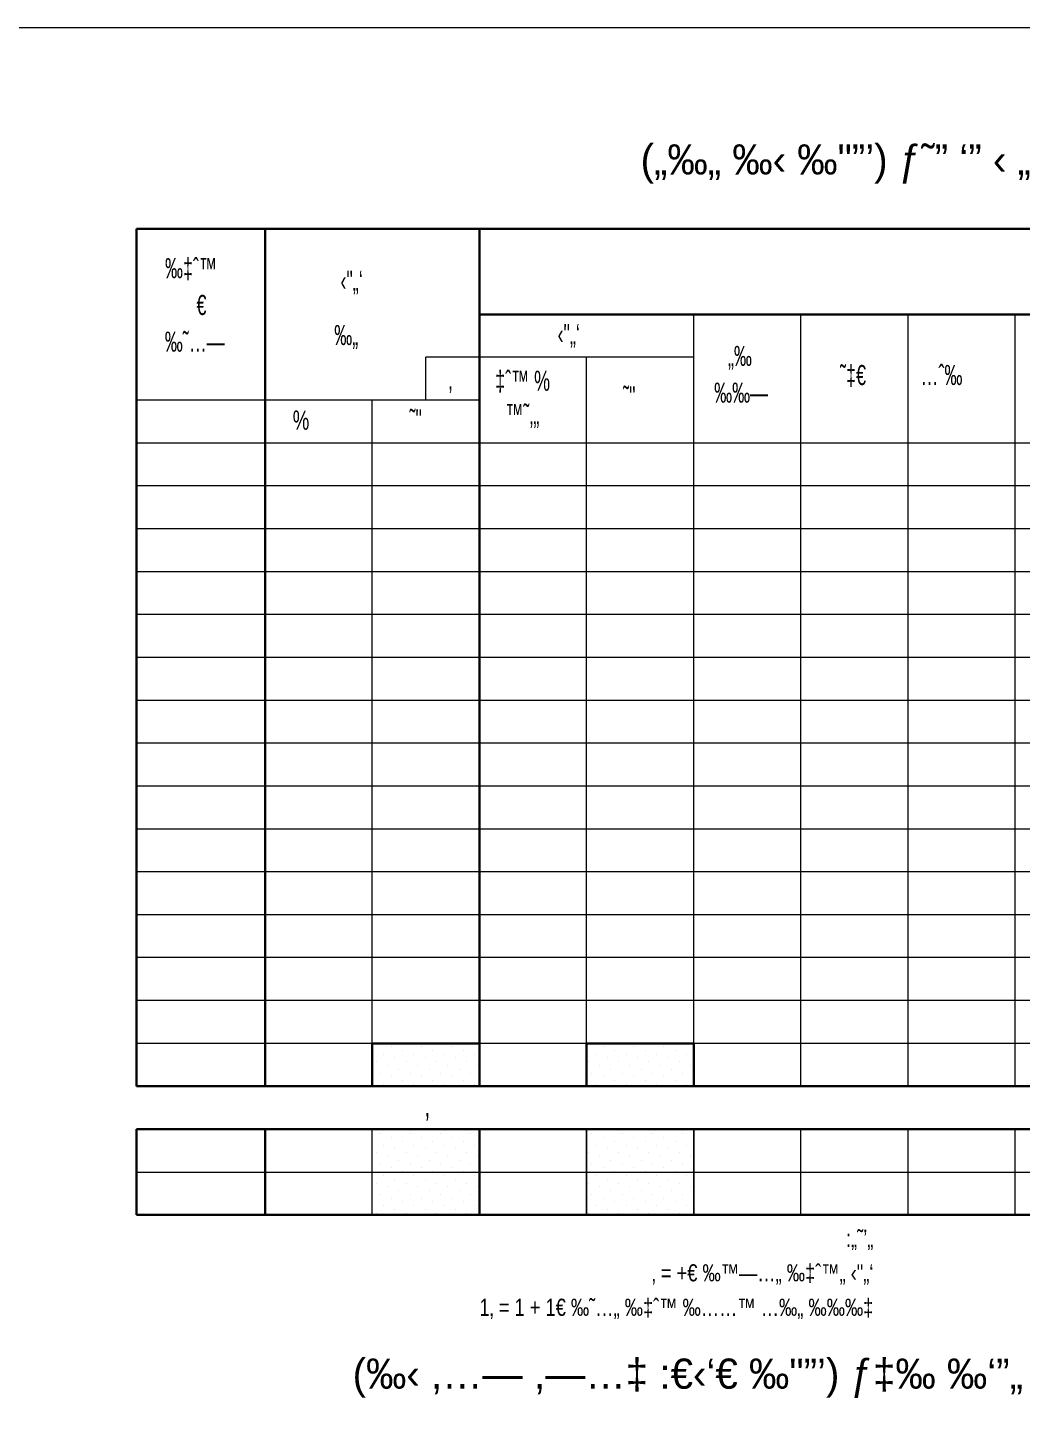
# Model space of a CAD drawing. Extents: x 7547 to 13940, y 5348 to 8442.
# Drawn here: x 9512 to 10439, y 7151 to 8442 of the extents above; entities that cross this region are included whole.
import ezdxf
from ezdxf.enums import TextEntityAlignment as Align

# ---------------------------------------------------------------- set-up
doc = ezdxf.new("R2010")
doc.units = 0
doc.header["$LTSCALE"] = 50
doc.header["$MEASUREMENT"] = 0
doc.layers.add('AXES', color=7, linetype='CONTINUOUS')
for name, color, linetype, lineweight in [('hatch', 8, 'CONTINUOUS', 13), ('misger-1', 11, 'CONTINUOUS', 30), ('misger-d', 1, 'CONTINUOUS', 18), ('text-1', 11, 'CONTINUOUS', 30), ('TEXT-d', 1, 'CONTINUOUS', 18)]:
    doc.layers.add(name, color=color, linetype=linetype, lineweight=lineweight)
doc.styles.add('FONT_9_HAND', font='heb.shx', dxfattribs={"width": 0.8})
doc.styles.add('HEB2', font='heb.shx', dxfattribs={"width": 1.3, "height": 2})

msp = doc.modelspace()

# ---------------------------------------------------------------- linework, layer by layer
at = {"layer": 'hatch'}
for p, q in [((9850.717327705082, 7491.581264795943), (9850.717327705082, 7491.581264795943)), ((9861.323895324971, 7488.045742255981), (9861.323895324971, 7488.045742255981)), ((9879.001569059941, 7491.581264795943), (9879.001569059941, 7491.581264795943)), ((9889.608197714986, 7488.045742255981), (9889.608197714986, 7488.045742255981)), ((9907.285871449956, 7491.581264795943), (9907.285871449956, 7491.581264795943)), ((9917.892439069845, 7488.045742255981), (9917.892439069845, 7488.045742255981)), ((10048.70720029456, 7491.581264795943), (10048.70720029456, 7491.581264795943)), ((10059.31382894961, 7488.045742255981), (10059.31382894961, 7488.045742255981)), ((10076.99150268458, 7491.581264795943), (10076.99150268458, 7491.581264795943)), ((10087.59807030447, 7488.045742255981), (10087.59807030447, 7488.045742255981)), ((10105.27574403944, 7491.581264795943), (10105.27574403944, 7491.581264795943)), ((10115.88237269448, 7488.045742255981), (10115.88237269448, 7488.045742255981)), ((9836.575176510074, 7477.439144118514), (9836.575176510074, 7477.439144118514)), ((9843.64622159, 7484.510189198438), (9843.64622159, 7484.510189198438)), ((9847.18180516512, 7473.903591060971), (9847.18180516512, 7473.903591060971)), ((9854.252850245044, 7480.974666658476), (9854.252850245044, 7480.974666658476)), ((9864.85947890009, 7477.439144118514), (9864.85947890009, 7477.439144118514)), ((9871.930523980016, 7484.510189198438), (9871.930523980016, 7484.510189198438)), ((9875.466046519978, 7473.903591060971), (9875.466046519978, 7473.903591060971)), ((9882.537091599903, 7480.974666658476), (9882.537091599903, 7480.974666658476)), ((9893.14372025495, 7477.439144118514), (9893.14372025495, 7477.439144118514)), ((9900.214765334873, 7484.510189198438), (9900.214765334873, 7484.510189198438)), ((9903.750348909994, 7473.903591060971), (9903.750348909994, 7473.903591060971)), ((9910.82139398992, 7480.974666658476), (9910.82139398992, 7480.974666658476)), ((9921.428022644965, 7477.439144118514), (9921.428022644965, 7477.439144118514)), ((9928.49906772489, 7484.510189198438), (9928.49906772489, 7484.510189198438)), ((9932.034590264851, 7473.903591060971), (9932.034590264851, 7473.903591060971)), ((10034.56511013471, 7477.439144118514), (10034.56511013471, 7477.439144118514)), ((10041.63615521464, 7484.510189198438), (10041.63615521464, 7484.510189198438)), ((10045.1716777546, 7473.903591060971), (10045.1716777546, 7473.903591060971)), ((10052.24272283453, 7480.974666658476), (10052.24272283453, 7480.974666658476)), ((10062.84935148957, 7477.439144118514), (10062.84935148957, 7477.439144118514)), ((10069.9203965695, 7484.510189198438), (10069.9203965695, 7484.510189198438)), ((10073.45598014462, 7473.903591060971), (10073.45598014462, 7473.903591060971)), ((10080.52702522454, 7480.974666658476), (10080.52702522454, 7480.974666658476)), ((10091.13365387959, 7477.439144118514), (10091.13365387959, 7477.439144118514)), ((10098.20469895951, 7484.510189198438), (10098.20469895951, 7484.510189198438)), ((10101.74022149947, 7473.903591060971), (10101.74022149947, 7473.903591060971)), ((10108.8112665794, 7480.974666658476), (10108.8112665794, 7480.974666658476)), ((10119.41789523444, 7477.439144118514), (10119.41789523444, 7477.439144118514)), ((10126.48894031437, 7484.510189198438), (10126.48894031437, 7484.510189198438)), ((10130.02452388949, 7473.903591060971), (10130.02452388949, 7473.903591060971)), ((9840.110699050038, 7466.832545981048), (9840.110699050038, 7466.832545981048)), ((9850.717327705082, 7463.296992923504), (9850.717327705082, 7463.296992923504)), ((9857.788372785008, 7470.368068521009), (9857.788372785008, 7470.368068521009)), ((9868.395001440053, 7466.832545981048), (9868.395001440053, 7466.832545981048)), ((9879.001569059941, 7463.296992923504), (9879.001569059941, 7463.296992923504)), ((9886.072675175023, 7470.368068521009), (9886.072675175023, 7470.368068521009)), ((9896.679242794911, 7466.832545981048), (9896.679242794911, 7466.832545981048)), ((9907.285871449956, 7463.296992923504), (9907.285871449956, 7463.296992923504)), ((9914.356916529881, 7470.368068521009), (9914.356916529881, 7470.368068521009)), ((9924.963545184928, 7466.832545981048), (9924.963545184928, 7466.832545981048)), ((10038.10063267468, 7466.832545981048), (10038.10063267468, 7466.832545981048)), ((10048.70720029456, 7463.296992923504), (10048.70720029456, 7463.296992923504)), ((10055.77830640965, 7470.368068521009), (10055.77830640965, 7470.368068521009)), ((10066.38487402953, 7466.832545981048), (10066.38487402953, 7466.832545981048)), ((10076.99150268458, 7463.296992923504), (10076.99150268458, 7463.296992923504)), ((10084.0625477645, 7470.368068521009), (10084.0625477645, 7470.368068521009)), ((10094.66917641955, 7466.832545981048), (10094.66917641955, 7466.832545981048)), ((10105.27574403944, 7463.296992923504), (10105.27574403944, 7463.296992923504)), ((10112.34685015452, 7470.368068521009), (10112.34685015452, 7470.368068521009)), ((10122.95341777441, 7466.832545981048), (10122.95341777441, 7466.832545981048)), ((9843.64622159, 7456.225917325999), (9843.64622159, 7456.225917325999)), ((9861.323895324971, 7459.761470383542), (9861.323895324971, 7459.761470383542)), ((9871.930523980016, 7456.225917325999), (9871.930523980016, 7456.225917325999)), ((9889.608197714986, 7459.761470383542), (9889.608197714986, 7459.761470383542)), ((9900.214765334873, 7456.225917325999), (9900.214765334873, 7456.225917325999)), ((9917.892439069845, 7459.761470383542), (9917.892439069845, 7459.761470383542)), ((9928.49906772489, 7456.225917325999), (9928.49906772489, 7456.225917325999)), ((10041.63615521464, 7456.225917325999), (10041.63615521464, 7456.225917325999)), ((10059.31382894961, 7459.761470383542), (10059.31382894961, 7459.761470383542)), ((10069.9203965695, 7456.225917325999), (10069.9203965695, 7456.225917325999)), ((10087.59807030447, 7459.761470383542), (10087.59807030447, 7459.761470383542)), ((10098.20469895951, 7456.225917325999), (10098.20469895951, 7456.225917325999)), ((10115.88237269448, 7459.761470383542), (10115.88237269448, 7459.761470383542)), ((10126.48894031437, 7456.225917325999), (10126.48894031437, 7456.225917325999)), ((9840.110699050038, 7410.26400223617), (9840.110699050038, 7410.26400223617)), ((9857.788372785008, 7413.799524776136), (9857.788372785008, 7413.799524776136)), ((9868.395001440053, 7410.26400223617), (9868.395001440053, 7410.26400223617)), ((9886.072675175023, 7413.799524776136), (9886.072675175023, 7413.799524776136)), ((9896.679242794911, 7410.26400223617), (9896.679242794911, 7410.26400223617)), ((9914.356916529881, 7413.799524776136), (9914.356916529881, 7413.799524776136)), ((9924.963545184928, 7410.26400223617), (9924.963545184928, 7410.26400223617)), ((10038.10063267468, 7410.26400223617), (10038.10063267468, 7410.26400223617)), ((10055.77830640965, 7413.799524776136), (10055.77830640965, 7413.799524776136)), ((10066.38487402953, 7410.26400223617), (10066.38487402953, 7410.26400223617)), ((10084.0625477645, 7413.799524776136), (10084.0625477645, 7413.799524776136)), ((10094.66917641955, 7410.26400223617), (10094.66917641955, 7410.26400223617)), ((10112.34685015452, 7413.799524776136), (10112.34685015452, 7413.799524776136)), ((10122.95341777441, 7410.26400223617), (10122.95341777441, 7410.26400223617)), ((9843.64622159, 7399.657373581125), (9843.64622159, 7399.657373581125)), ((9850.717327705082, 7406.72844917863), (9850.717327705082, 7406.72844917863)), ((9854.252850245044, 7396.121851041164), (9854.252850245044, 7396.121851041164)), ((9861.323895324971, 7403.192926638669), (9861.323895324971, 7403.192926638669)), ((9871.930523980016, 7399.657373581125), (9871.930523980016, 7399.657373581125)), ((9879.001569059941, 7406.72844917863), (9879.001569059941, 7406.72844917863)), ((9882.537091599903, 7396.121851041164), (9882.537091599903, 7396.121851041164)), ((9889.608197714986, 7403.192926638669), (9889.608197714986, 7403.192926638669)), ((9900.214765334873, 7399.657373581125), (9900.214765334873, 7399.657373581125)), ((9907.285871449956, 7406.72844917863), (9907.285871449956, 7406.72844917863)), ((9910.82139398992, 7396.121851041164), (9910.82139398992, 7396.121851041164)), ((9917.892439069845, 7403.192926638669), (9917.892439069845, 7403.192926638669)), ((9928.49906772489, 7399.657373581125), (9928.49906772489, 7399.657373581125)), ((10041.63615521464, 7399.657373581125), (10041.63615521464, 7399.657373581125)), ((10048.70720029456, 7406.72844917863), (10048.70720029456, 7406.72844917863)), ((10052.24272283453, 7396.121851041164), (10052.24272283453, 7396.121851041164)), ((10059.31382894961, 7403.192926638669), (10059.31382894961, 7403.192926638669)), ((10069.9203965695, 7399.657373581125), (10069.9203965695, 7399.657373581125)), ((10076.99150268458, 7406.72844917863), (10076.99150268458, 7406.72844917863)), ((10080.52702522454, 7396.121851041164), (10080.52702522454, 7396.121851041164)), ((10087.59807030447, 7403.192926638669), (10087.59807030447, 7403.192926638669)), ((10098.20469895951, 7399.657373581125), (10098.20469895951, 7399.657373581125)), ((10105.27574403944, 7406.72844917863), (10105.27574403944, 7406.72844917863)), ((10108.8112665794, 7396.121851041164), (10108.8112665794, 7396.121851041164)), ((10115.88237269448, 7403.192926638669), (10115.88237269448, 7403.192926638669)), ((10126.48894031437, 7399.657373581125), (10126.48894031437, 7399.657373581125)), ((9836.575176510074, 7392.586328501202), (9836.575176510074, 7392.586328501202)), ((9847.18180516512, 7389.050775443658), (9847.18180516512, 7389.050775443658)), ((9857.788372785008, 7385.515252903697), (9857.788372785008, 7385.515252903697)), ((9864.85947890009, 7392.586328501202), (9864.85947890009, 7392.586328501202)), ((9875.466046519978, 7389.050775443658), (9875.466046519978, 7389.050775443658)), ((9886.072675175023, 7385.515252903697), (9886.072675175023, 7385.515252903697)), ((9893.14372025495, 7392.586328501202), (9893.14372025495, 7392.586328501202)), ((9903.750348909994, 7389.050775443658), (9903.750348909994, 7389.050775443658)), ((9914.356916529881, 7385.515252903697), (9914.356916529881, 7385.515252903697)), ((9921.428022644965, 7392.586328501202), (9921.428022644965, 7392.586328501202)), ((9932.034590264851, 7389.050775443658), (9932.034590264851, 7389.050775443658)), ((10034.56511013471, 7392.586328501202), (10034.56511013471, 7392.586328501202)), ((10045.1716777546, 7389.050775443658), (10045.1716777546, 7389.050775443658)), ((10055.77830640965, 7385.515252903697), (10055.77830640965, 7385.515252903697)), ((10062.84935148957, 7392.586328501202), (10062.84935148957, 7392.586328501202)), ((10073.45598014462, 7389.050775443658), (10073.45598014462, 7389.050775443658)), ((10084.0625477645, 7385.515252903697), (10084.0625477645, 7385.515252903697)), ((10091.13365387959, 7392.586328501202), (10091.13365387959, 7392.586328501202)), ((10101.74022149947, 7389.050775443658), (10101.74022149947, 7389.050775443658)), ((10112.34685015452, 7385.515252903697), (10112.34685015452, 7385.515252903697)), ((10119.41789523444, 7392.586328501202), (10119.41789523444, 7392.586328501202)), ((10130.02452388949, 7389.050775443658), (10130.02452388949, 7389.050775443658)), ((9840.110699050038, 7381.979730363735), (9840.110699050038, 7381.979730363735)), ((9843.64622159, 7371.37310170869), (9843.64622159, 7371.37310170869)), ((9850.717327705082, 7378.444177306195), (9850.717327705082, 7378.444177306195)), ((9861.323895324971, 7374.90865476623), (9861.323895324971, 7374.90865476623)), ((9868.395001440053, 7381.979730363735), (9868.395001440053, 7381.979730363735)), ((9871.930523980016, 7371.37310170869), (9871.930523980016, 7371.37310170869)), ((9879.001569059941, 7378.444177306195), (9879.001569059941, 7378.444177306195)), ((9889.608197714986, 7374.90865476623), (9889.608197714986, 7374.90865476623)), ((9896.679242794911, 7381.979730363735), (9896.679242794911, 7381.979730363735)), ((9900.214765334873, 7371.37310170869), (9900.214765334873, 7371.37310170869)), ((9907.285871449956, 7378.444177306195), (9907.285871449956, 7378.444177306195)), ((9917.892439069845, 7374.90865476623), (9917.892439069845, 7374.90865476623)), ((9924.963545184928, 7381.979730363735), (9924.963545184928, 7381.979730363735)), ((9928.49906772489, 7371.37310170869), (9928.49906772489, 7371.37310170869)), ((10038.10063267468, 7381.979730363735), (10038.10063267468, 7381.979730363735)), ((10041.63615521464, 7371.37310170869), (10041.63615521464, 7371.37310170869)), ((10048.70720029456, 7378.444177306195), (10048.70720029456, 7378.444177306195)), ((10059.31382894961, 7374.90865476623), (10059.31382894961, 7374.90865476623)), ((10066.38487402953, 7381.979730363735), (10066.38487402953, 7381.979730363735)), ((10069.9203965695, 7371.37310170869), (10069.9203965695, 7371.37310170869)), ((10076.99150268458, 7378.444177306195), (10076.99150268458, 7378.444177306195)), ((10087.59807030447, 7374.90865476623), (10087.59807030447, 7374.90865476623)), ((10094.66917641955, 7381.979730363735), (10094.66917641955, 7381.979730363735)), ((10098.20469895951, 7371.37310170869), (10098.20469895951, 7371.37310170869)), ((10105.27574403944, 7378.444177306195), (10105.27574403944, 7378.444177306195)), ((10115.88237269448, 7374.90865476623), (10115.88237269448, 7374.90865476623)), ((10122.95341777441, 7381.979730363735), (10122.95341777441, 7381.979730363735)), ((10126.48894031437, 7371.37310170869), (10126.48894031437, 7371.37310170869)), ((9836.575176510074, 7364.302041369974), (9836.575176510074, 7364.302041369974)), ((9847.18180516512, 7360.766518830013), (9847.18180516512, 7360.766518830013)), ((9854.252850245044, 7367.837579168729), (9854.252850245044, 7367.837579168729)), ((9857.788372785008, 7357.230981031262), (9857.788372785008, 7357.230981031262)), ((9864.85947890009, 7364.302041369974), (9864.85947890009, 7364.302041369974)), ((9875.466046519978, 7360.766518830013), (9875.466046519978, 7360.766518830013)), ((9882.537091599903, 7367.837579168729), (9882.537091599903, 7367.837579168729)), ((9886.072675175023, 7357.230981031262), (9886.072675175023, 7357.230981031262)), ((9893.14372025495, 7364.302041369974), (9893.14372025495, 7364.302041369974)), ((9903.750348909994, 7360.766518830013), (9903.750348909994, 7360.766518830013)), ((9910.82139398992, 7367.837579168729), (9910.82139398992, 7367.837579168729)), ((9914.356916529881, 7357.230981031262), (9914.356916529881, 7357.230981031262)), ((9921.428022644965, 7364.302041369974), (9921.428022644965, 7364.302041369974)), ((9932.034590264851, 7360.766518830013), (9932.034590264851, 7360.766518830013)), ((10034.56511013471, 7364.302041369974), (10034.56511013471, 7364.302041369974)), ((10045.1716777546, 7360.766518830013), (10045.1716777546, 7360.766518830013)), ((10052.24272283453, 7367.837579168729), (10052.24272283453, 7367.837579168729)), ((10055.77830640965, 7357.230981031262), (10055.77830640965, 7357.230981031262)), ((10062.84935148957, 7364.302041369974), (10062.84935148957, 7364.302041369974)), ((10073.45598014462, 7360.766518830013), (10073.45598014462, 7360.766518830013)), ((10080.52702522454, 7367.837579168729), (10080.52702522454, 7367.837579168729)), ((10084.0625477645, 7357.230981031262), (10084.0625477645, 7357.230981031262)), ((10091.13365387959, 7364.302041369974), (10091.13365387959, 7364.302041369974)), ((10101.74022149947, 7360.766518830013), (10101.74022149947, 7360.766518830013)), ((10108.8112665794, 7367.837579168729), (10108.8112665794, 7367.837579168729)), ((10112.34685015452, 7357.230981031262), (10112.34685015452, 7357.230981031262)), ((10119.41789523444, 7364.302041369974), (10119.41789523444, 7364.302041369974)), ((10130.02452388949, 7360.766518830013), (10130.02452388949, 7360.766518830013)), ((9840.110699050038, 7353.695443232507), (9840.110699050038, 7353.695443232507)), ((9850.717327705082, 7350.159905433757), (9850.717327705082, 7350.159905433757)), ((9861.323895324971, 7346.624382893795), (9861.323895324971, 7346.624382893795)), ((9868.395001440053, 7353.695443232507), (9868.395001440053, 7353.695443232507)), ((9879.001569059941, 7350.159905433757), (9879.001569059941, 7350.159905433757)), ((9889.608197714986, 7346.624382893795), (9889.608197714986, 7346.624382893795)), ((9896.679242794911, 7353.695443232507), (9896.679242794911, 7353.695443232507)), ((9907.285871449956, 7350.159905433757), (9907.285871449956, 7350.159905433757)), ((9917.892439069845, 7346.624382893795), (9917.892439069845, 7346.624382893795)), ((9924.963545184928, 7353.695443232507), (9924.963545184928, 7353.695443232507)), ((10038.10063267468, 7353.695443232507), (10038.10063267468, 7353.695443232507)), ((10048.70720029456, 7350.159905433757), (10048.70720029456, 7350.159905433757)), ((10059.31382894961, 7346.624382893795), (10059.31382894961, 7346.624382893795)), ((10066.38487402953, 7353.695443232507), (10066.38487402953, 7353.695443232507)), ((10076.99150268458, 7350.159905433757), (10076.99150268458, 7350.159905433757)), ((10087.59807030447, 7346.624382893795), (10087.59807030447, 7346.624382893795)), ((10094.66917641955, 7353.695443232507), (10094.66917641955, 7353.695443232507)), ((10105.27574403944, 7350.159905433757), (10105.27574403944, 7350.159905433757)), ((10115.88237269448, 7346.624382893795), (10115.88237269448, 7346.624382893795)), ((10122.95341777441, 7353.695443232507), (10122.95341777441, 7353.695443232507)), ((9836.575176510074, 7336.017769497539), (9836.575176510074, 7336.017769497539)), ((9843.64622159, 7343.088845095041), (9843.64622159, 7343.088845095041)), ((9854.252850245044, 7339.55330729629), (9854.252850245044, 7339.55330729629)), ((9864.85947890009, 7336.017769497539), (9864.85947890009, 7336.017769497539)), ((9871.930523980016, 7343.088845095041), (9871.930523980016, 7343.088845095041)), ((9882.537091599903, 7339.55330729629), (9882.537091599903, 7339.55330729629)), ((9893.14372025495, 7336.017769497539), (9893.14372025495, 7336.017769497539)), ((9900.214765334873, 7343.088845095041), (9900.214765334873, 7343.088845095041)), ((9910.82139398992, 7339.55330729629), (9910.82139398992, 7339.55330729629)), ((9921.428022644965, 7336.017769497539), (9921.428022644965, 7336.017769497539)), ((9928.49906772489, 7343.088845095041), (9928.49906772489, 7343.088845095041)), ((10034.56511013471, 7336.017769497539), (10034.56511013471, 7336.017769497539)), ((10041.63615521464, 7343.088845095041), (10041.63615521464, 7343.088845095041)), ((10052.24272283453, 7339.55330729629), (10052.24272283453, 7339.55330729629)), ((10062.84935148957, 7336.017769497539), (10062.84935148957, 7336.017769497539)), ((10069.9203965695, 7343.088845095041), (10069.9203965695, 7343.088845095041)), ((10080.52702522454, 7339.55330729629), (10080.52702522454, 7339.55330729629)), ((10091.13365387959, 7336.017769497539), (10091.13365387959, 7336.017769497539)), ((10098.20469895951, 7343.088845095041), (10098.20469895951, 7343.088845095041)), ((10108.8112665794, 7339.55330729629), (10108.8112665794, 7339.55330729629)), ((10119.41789523444, 7336.017769497539), (10119.41789523444, 7336.017769497539)), ((10126.48894031437, 7343.088845095041), (10126.48894031437, 7343.088845095041))]:
    msp.add_line(p, q, dxfattribs=at)
for points in [[(9833.082012369496, 7454.523036428564), (9833.082012369496, 7494.523037322633), (9933.08201460467, 7494.523037322633), (9933.08201460467, 7454.523036428564), (9833.082012369496, 7454.523036428564)], [(10033.08201683984, 7454.523036428564), (10033.08201683984, 7494.523037322633), (10133.08201907502, 7494.523037322633), (10133.08201907502, 7454.523036428564), (10033.08201683984, 7454.523036428564)], [(9833.082012369496, 7334.523033746354), (9833.082012369496, 7414.523035534494), (9933.08201460467, 7414.523035534494), (9933.08201460467, 7334.523033746354), (9833.082012369496, 7334.523033746354)], [(10033.08201683984, 7334.523033746354), (10033.08201683984, 7414.523035534494), (10133.08201907502, 7414.523035534494), (10133.08201907502, 7334.523033746354), (10033.08201683984, 7334.523033746354)]]:
    msp.add_lwpolyline(points, dxfattribs=at)
at = {"layer": 'misger-1'}
for p, q in [((12063.08169600294, 8254.523054309957), (9613.082129522427, 8254.523054309957)), ((9613.082129522427, 8254.523054309957), (9613.082129522427, 7454.523036428564)), ((9733.082010134322, 8254.523054309957), (9733.082010134322, 7454.523036428564)), ((9933.08201460467, 7454.523036428564), (9933.08201460467, 8254.523054309957)), ((11133.08216349708, 8174.523052521818), (9933.08201460467, 8174.523052521818)), ((9613.082129522427, 7454.523036428564), (12063.08169600294, 7454.523036428564)), ((9613.082129522427, 7414.523035534494), (12063.08169600294, 7414.523035534494)), ((9613.082129522427, 7414.523035534494), (9613.082129522427, 7334.523033746354)), ((9733.082010134322, 7414.523035534494), (9733.082010134322, 7334.523033746354)), ((9933.08201460467, 7334.523033746354), (9933.08201460467, 7414.523035534494)), ((9613.082129522427, 7334.523033746354), (12063.08169600294, 7334.523033746354))]:
    msp.add_line(p, q, dxfattribs=at)
for points in [[(9933.08201460467, 7494.523037322633), (9833.082012369496, 7494.523037322633), (9833.082012369496, 7454.523036428564), (9933.08201460467, 7454.523036428564)], [(10133.08201907502, 7494.523037322633), (10033.08201683984, 7494.523037322633), (10033.08201683984, 7454.523036428564), (10133.08201907502, 7454.523036428564)]]:
    msp.add_lwpolyline(points, close=True, dxfattribs=at)
at = {"layer": 'misger-d'}
for p, q in [((10133.08201907502, 7454.523036428564), (10133.08201907502, 8174.523052521818)), ((10233.08202131019, 7454.523036428564), (10233.08202131019, 8174.523052521818)), ((10333.08202354537, 7454.523036428564), (10333.08202354537, 8174.523052521818)), ((10433.08202578054, 7454.523036428564), (10433.08202578054, 8174.523052521818)), ((9883.082013487083, 8094.523050733678), (9883.082013487083, 8134.523051627748)), ((9933.08201460467, 8134.523051627748), (9883.082013487083, 8134.523051627748)), ((10133.08201907502, 8134.523051627748), (9933.08201460467, 8134.523051627748)), ((10033.08201683984, 7454.523036428564), (10033.08201683984, 8134.523051627748)), ((9933.08201460467, 8094.523050733678), (9613.082129522427, 8094.523050733678)), ((9833.082012369496, 7454.523036428564), (9833.082012369496, 8094.523050733678)), ((12063.08169600294, 8054.523049839609), (9613.082129522427, 8054.523049839609)), ((12063.08169600294, 8014.523048945539), (9613.082129522427, 8014.523048945539)), ((12063.08169600294, 7974.523048051469), (9613.082129522427, 7974.523048051469)), ((12063.08169600294, 7934.5230471574), (9613.082129522427, 7934.5230471574)), ((12063.08169600294, 7894.52304626333), (9613.082129522427, 7894.52304626333)), ((12063.08169600294, 7854.52304536926), (9613.082129522427, 7854.52304536926)), ((12063.08169600294, 7814.523044475191), (9613.082129522427, 7814.523044475191)), ((12063.08169600294, 7774.523043581121), (9613.082129522427, 7774.523043581121)), ((12063.08169600294, 7734.523042687051), (9613.082129522427, 7734.523042687051)), ((12063.08169600294, 7694.523041792982), (9613.082129522427, 7694.523041792982)), ((12063.08169600294, 7654.523040898912), (9613.082129522427, 7654.523040898912)), ((12063.08169600294, 7614.523040004842), (9613.082129522427, 7614.523040004842)), ((12063.08169600294, 7574.523039110773), (9613.082129522427, 7574.523039110773)), ((12063.08169600294, 7534.523038216703), (9613.082129522427, 7534.523038216703)), ((12063.08169600294, 7494.523037322633), (9613.082129522427, 7494.523037322633)), ((9833.082012369496, 7334.523033746354), (9833.082012369496, 7414.523035534494)), ((10033.08201683984, 7414.523035534494), (10033.08201683984, 7334.523033746354)), ((10133.08201907502, 7334.523033746354), (10133.08201907502, 7414.523035534494)), ((10233.08202131019, 7334.523033746354), (10233.08202131019, 7414.523035534494)), ((10333.08202354537, 7334.523033746354), (10333.08202354537, 7414.523035534494)), ((10433.08202578054, 7334.523033746354), (10433.08202578054, 7414.523035534494)), ((9613.082129522427, 7374.523034640424), (12063.08169600294, 7374.523034640424))]:
    msp.add_line(p, q, dxfattribs=at)
msp.add_lwpolyline([(7546.56047066618, 5348.273054600646), (13940.15847686798, 5348.273054600646), (13940.15847686798, 8442.023054291272), (7546.56047066618, 8442.023054291272)], close=True, dxfattribs=at)

# ---------------------------------------------------------------- texts
at = {"layer": 'AXES', "color": 3, "linetype": 'Continuous', "style": 'FONT_9_HAND', "width": 0.705882419239391}
msp.add_text('‚', height=22.00000049173833, dxfattribs=at).set_placement((9882.087756491594, 7426.49911002093))
at = {"layer": 'text-1', "ltscale": 8, "style": 'HEB2'}
for s, p in [('(„‰„ ‰‹ ‰"”’) ƒ˜” ‘” ‹ „‰ ‰™—…„ ‰‡ˆ™„', (10083.45520272279, 8305.038118513952)), (' (‰‹ ,…— ,—…‡ :€‹‘€ ‰"”’) ƒ‡‰ ‰‘”„ ‹ „‰ ‰˜…„ ‰‡ˆ™„', (9804.312445014224, 7172.399333893176))]:
    msp.add_text(s, height=28.125, dxfattribs=at).set_placement(p)
at = {"layer": 'TEXT-d', "ltscale": 8, "style": 'HEB2', "width": 0.6680351973235482}
for s, p in [('‰‡ˆ™', (9639.702178640382, 8208.299420464278)), ('‹"„‘', (9803.373701131157, 8196.624859656458)), ('€', (9669.05354343218, 8174.013775166684)), ('‰˜…—', (9639.51370207367, 8139.727885728462)), ('‰„', (9797.626815196396, 8145.908305788478)), ('‹"„‘', (10006.01005324398, 8146.989360500142)), ('„‰', (10165.04070647563, 8126.450785822319)), ('‡ˆ™ %', (9947.813530382893, 8103.291849757803)), ('˜‡€', (10269.619646486, 8108.633402611569)), ('…ˆ‰', (10344.70121783584, 8108.633402611569)), ('‚', (9904.202302808037, 8104.734232602543)), ('˜"', (10067.14210289778, 8088.743509588872)), ('‰‰—', (10152.1463465988, 8092.165140524725)), ('˜"', (9867.866219537365, 8067.124124340015)), ('™˜‚„', (9957.390971151926, 8072.185892031281))]:
    msp.add_text(s, height=18.749999998125, dxfattribs=at).set_placement(p)
at = {"layer": 'TEXT-d', "style": 'FONT_9_HAND', "width": 0.7222222222222222}
msp.add_text('%', height=18.00000040233136, dxfattribs=at).set_placement((9758.86880346583, 8066.90781574143))
at = {"layer": 'TEXT-d', "ltscale": 8, "style": 'HEB2', "width": 0.7968597447435989}
for s, p in [(':„˜’„', (10300.71804283699, 7304.668553556767)), ('‚ = +€ ‰™—…„ ‰‡ˆ™„ ‹"„‘', (10300.71804283699, 7272.525696684941)), ('1‚ = 1 + 1€ ‰˜…„ ‰‡ˆ™ ‰……™ …‰„ ‰‰‰‡', (10300.71804283699, 7240.382839813232))]:
    msp.add_text(s, height=16, dxfattribs=at).set_placement(p, align=Align.RIGHT)

doc.saveas('drawing.dxf')
